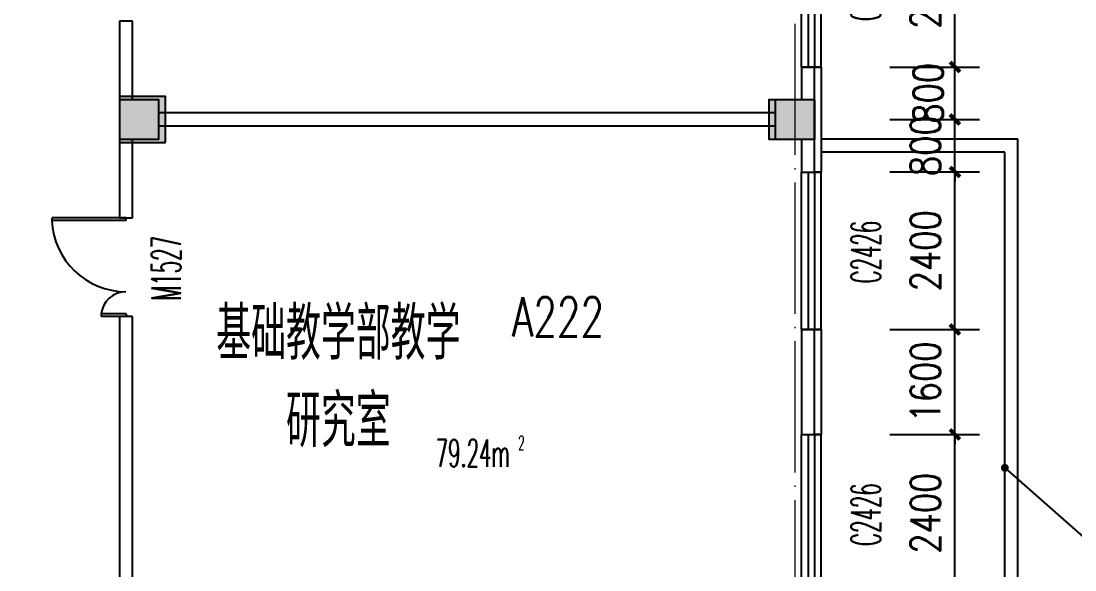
# Model space of a CAD drawing. Extents: x 1417642 to 3570900, y 124798 to 1191112.
# Drawn here: x 1455579 to 1471647, y 576907 to 585271 of the extents above; entities that cross this region are included whole.
import ezdxf

# ---------------------------------------------------------------- set-up
doc = ezdxf.new("R2010")
doc.units = 0
doc.header["$LTSCALE"] = 1000
doc.header["$MEASUREMENT"] = 0
doc.linetypes.add('DOTE', pattern=[2.42, 2, -0.2, 0.02, -0.2])
doc.layers.get('0').update_dxf_attribs({"linetype": 'CONTINUOUS'})
doc.layers.get('Defpoints').update_dxf_attribs({"linetype": 'CONTINUOUS'})
for name, color, linetype in [('colu', 2, 'CONTINUOUS'), ('COLUMN', 9, 'CONTINUOUS'), ('DOTE', 1, 'DOTE'), ('PUB_DIM', 3, 'CONTINUOUS'), ('PUB_HATCH', 8, 'CONTINUOUS'), ('PUB_TEXT', 40, 'CONTINUOUS'), ('SPACE', 7, 'CONTINUOUS'), ('SURFACE', 6, 'CONTINUOUS'), ('tiaozheng', 20, 'CONTINUOUS'), ('WALL', 4, 'CONTINUOUS'), ('WINDOW', 2, 'CONTINUOUS'), ('WINDOW_TEXT', 7, 'CONTINUOUS'), ('填充', 252, 'CONTINUOUS'), ('柱填充', 8, 'CONTINUOUS')]:
    doc.layers.add(name, color=color, linetype=linetype)
doc.styles.add('_TCH_SPACE', font='ROMANS', dxfattribs={"width": 0.7, "height": 5, "bigfont": 'Z'})
doc.styles.add('_TCH_WINDOW', font='ROMANS.shx', dxfattribs={"width": 0.7, "height": 400, "bigfont": 'Z.shx'})
doc.styles.add('DIM_FONT', font='SIMPLEX.shx', dxfattribs={"width": 0.8})
doc.styles.add('Z', font='ROMANS', dxfattribs={"width": 0.7, "bigfont": 'Z'})
doc.dimstyles.new('DIMN150', dxfattribs={"dimscale": 1.5, "dimtxt": 300, "dimasz": 100, "dimexe": 250, "dimexo": 300, "dimgap": 150, "dimtad": 1, "dimdec": 0, "dimzin": 0, "dimdsep": 46, "dimtxsty": 'DIM_FONT', "dimblk": 'ARCHTICK', "dimcen": 0.09, "dimdle": 1.5, "dimclrt": 7, "dimazin": 2, "dimtfac": 1, "dimtdec": 0, "dimtix": 1, "dimtmove": 2, "dimatfit": 3, "dimldrblk": 'ARCHTICK', "dimfxl": 1, "dimtolj": 1, "dimtzin": 0, "dimarcsym": 0})

# ---------------------------------------------------------------- blocks, each defined once
blk = doc.blocks.new('896')
at = {"layer": '柱填充'}
h = blk.add_hatch(color=256, dxfattribs=at)
h.paths.add_polyline_path([(1580873, 568265), (1580873, 568965), (1580273, 568965), (1580273, 568265)])
h.paths.add_polyline_path([(1572873, 568265), (1572873, 568965), (1572273, 568965), (1572273, 568265)])
h.paths.add_polyline_path([(1564873, 568265), (1564873, 568965), (1564273, 568965), (1564273, 568265)])
h.paths.add_polyline_path([(1556873, 568265), (1556873, 568965), (1556273, 568965), (1556273, 568265)])
h.paths.add_polyline_path([(1546873, 568265), (1546873, 568965), (1546273, 568965), (1546273, 568265)])
h.paths.add_polyline_path([(1536873, 568265), (1536873, 568965), (1536273, 568965), (1536273, 568265)])
h.paths.add_polyline_path([(1533273, 568265), (1533273, 568965), (1532673, 568965), (1532673, 568265)])
h.paths.add_polyline_path([(1523273, 568365), (1523273, 568965), (1522673, 568965), (1522673, 568365)])
h.paths.add_polyline_path([(1590123, 558965), (1589423, 558965), (1589423, 558365), (1590123, 558365)])
h.paths.add_polyline_path([(1580923, 558365), (1580923, 559065), (1580223, 559065), (1580223, 558365)])
h.paths.add_polyline_path([(1572923, 558365), (1572923, 559065), (1572223, 559065), (1572223, 558365)])
h.paths.add_polyline_path([(1564923, 558365), (1564923, 559065), (1564223, 559065), (1564223, 558365)])
h.paths.add_polyline_path([(1556923, 558365), (1556923, 559065), (1556223, 559065), (1556223, 558365)])
h.paths.add_polyline_path([(1546923, 558365), (1546923, 559065), (1546223, 559065), (1546223, 558365)])
h.paths.add_polyline_path([(1536873, 558365), (1536873, 558965), (1536273, 558965), (1536273, 558365)])
h.paths.add_polyline_path([(1533273, 558365), (1533273, 558965), (1532673, 558965), (1532673, 558365)])
h.paths.add_polyline_path([(1523372, 558965), (1522672, 558965), (1522672, 558365), (1523372, 558365)])
h.paths.add_polyline_path([(1590123, 554765), (1590123, 555365), (1589523, 555365), (1589523, 554765)])
h.paths.add_polyline_path([(1580873, 554765), (1580873, 555365), (1580273, 555365), (1580273, 554765)])
h.paths.add_polyline_path([(1572873, 554765), (1572873, 555365), (1572273, 555365), (1572273, 554765)])
h.paths.add_polyline_path([(1564873, 554765), (1564873, 555365), (1564273, 555365), (1564273, 554765)])
h.paths.add_polyline_path([(1556873, 554765), (1556873, 555365), (1556273, 555365), (1556273, 554765)])
h.paths.add_polyline_path([(1546873, 554765), (1546873, 555365), (1546273, 555365), (1546273, 554765)])
h.paths.add_polyline_path([(1536873, 554765), (1536873, 555365), (1536273, 555365), (1536273, 554765)])
h.paths.add_polyline_path([(1533273, 554765), (1533273, 555365), (1532673, 555365), (1532673, 554765)])
h.paths.add_polyline_path([(1523372, 555365), (1522672, 555365), (1522672, 554765), (1523372, 554765)])
h.paths.add_polyline_path([(1590123, 546765), (1590123, 547365), (1589523, 547365), (1589523, 546765)])
h.paths.add_polyline_path([(1580873, 546765), (1580873, 547365), (1580273, 547365), (1580273, 546765)])
h.paths.add_polyline_path([(1572873, 546765), (1572873, 547365), (1572273, 547365), (1572273, 546765)])
h.paths.add_polyline_path([(1564873, 546765), (1564873, 547365), (1564273, 547365), (1564273, 546765)])
h.paths.add_polyline_path([(1556873, 546765), (1556873, 547365), (1556273, 547365), (1556273, 546765)])
h.paths.add_polyline_path([(1546873, 546715), (1546873, 547415), (1546173, 547415), (1546173, 546715)])
h.paths.add_polyline_path([(1536973, 546715), (1536973, 547415), (1536273, 547415), (1536273, 546715)])
h.paths.add_polyline_path([(1533273, 546715), (1533273, 547415), (1532573, 547415), (1532573, 546715)])
h.paths.add_polyline_path([(1523372, 547365), (1522672, 547365), (1522672, 546765), (1523372, 546765)])
h.paths.add_polyline_path([(1546873, 539365), (1546173, 539365), (1546173, 538765), (1546873, 538765)])
h.paths.add_polyline_path([(1536973, 538715), (1536973, 539415), (1536273, 539415), (1536273, 538715)])
h.paths.add_polyline_path([(1533273, 538715), (1533273, 539415), (1532573, 539415), (1532573, 538715)])
h.paths.add_polyline_path([(1523372, 539365), (1522672, 539365), (1522672, 538765), (1523372, 538765)])
h.paths.add_polyline_path([(1546873, 531365), (1546173, 531365), (1546173, 530765), (1546873, 530765)])
h.paths.add_polyline_path([(1536973, 530715), (1536973, 531415), (1536273, 531415), (1536273, 530715)])
h.paths.add_polyline_path([(1533273, 530715), (1533273, 531415), (1532573, 531415), (1532573, 530715)])
h.paths.add_polyline_path([(1523372, 531365), (1522672, 531365), (1522672, 530765), (1523372, 530765)])
h.paths.add_polyline_path([(1546873, 523365), (1546173, 523365), (1546173, 522765), (1546873, 522765)])
h.paths.add_polyline_path([(1536973, 522715), (1536973, 523415), (1536273, 523415), (1536273, 522715)])
h.paths.add_polyline_path([(1533273, 522715), (1533273, 523415), (1532573, 523415), (1532573, 522715)])
h.paths.add_polyline_path([(1523372, 523365), (1522672, 523365), (1522672, 522765), (1523372, 522765)])
h.paths.add_polyline_path([(1546873, 515365), (1546173, 515365), (1546173, 514765), (1546873, 514765)])
h.paths.add_polyline_path([(1536973, 514715), (1536973, 515415), (1536273, 515415), (1536273, 514715)])
h.paths.add_polyline_path([(1533273, 514715), (1533273, 515415), (1532573, 515415), (1532573, 514715)])
h.paths.add_polyline_path([(1523372, 515365), (1522672, 515365), (1522672, 514765), (1523372, 514765)])
h.paths.add_polyline_path([(1546873, 507365), (1546173, 507365), (1546173, 506765), (1546873, 506765)])
h.paths.add_polyline_path([(1536973, 506715), (1536973, 507415), (1536273, 507415), (1536273, 506715)])
h.paths.add_polyline_path([(1533273, 506715), (1533273, 507415), (1532573, 507415), (1532573, 506715)])
h.paths.add_polyline_path([(1523372, 507365), (1522672, 507365), (1522672, 506765), (1523372, 506765)])
h.paths.add_polyline_path([(1546873, 499365), (1546173, 499365), (1546173, 498765), (1546873, 498765)])
h.paths.add_polyline_path([(1536973, 498715), (1536973, 499415), (1536273, 499415), (1536273, 498715)])
h.paths.add_polyline_path([(1533273, 498715), (1533273, 499415), (1532573, 499415), (1532573, 498715)])
h.paths.add_polyline_path([(1523372, 499365), (1522672, 499365), (1522672, 498765), (1523372, 498765)])
h.paths.add_polyline_path([(1546873, 490765), (1546873, 491365), (1546273, 491365), (1546273, 490765)])
h.paths.add_polyline_path([(1536873, 490765), (1536873, 491365), (1536273, 491365), (1536273, 490765)])
h.paths.add_polyline_path([(1533273, 490765), (1533273, 491365), (1532673, 491365), (1532673, 490765)])
h.paths.add_polyline_path([(1523273, 490765), (1523273, 491365), (1522673, 491365), (1522673, 490765)])
at = {"layer": 'colu'}
for points in [[(1536973, 530715), (1536973, 531415), (1536273, 531415), (1536273, 530715)], [(1546873, 531365), (1546173, 531365), (1546173, 530765), (1546873, 530765)]]:
    blk.add_lwpolyline(points, close=True, dxfattribs=at)
blk = doc.blocks.new('_ArchTick')
at = {"color": 0, "linetype": 'ByBlock', "const_width": 0.4}
blk.add_lwpolyline([(-0.5, -0.5), (0.5, 0.5)], dxfattribs=at)
blk = doc.blocks.new('*D2689')
at = {"layer": 'Defpoints', "color": 0}
for p in [(1468377, 578971), (1469817, 578971), (1468377, 576571)]:
    blk.add_point(p, dxfattribs=at)
at = {"layer": 'PUB_DIM', "color": 0, "lineweight": -2}
for p, q in [((1468827, 578971), (1470192, 578971)), ((1469817, 576569), (1469817, 578973)), ((1468827, 576571), (1470192, 576571))]:
    blk.add_line(p, q, dxfattribs=at)
at = {"layer": 'PUB_DIM', "color": 0, "lineweight": -2, "xscale": 150, "yscale": 150, "zscale": 150}
for p, rotation in [((1469817, 578971), 90), ((1469817, 576571), 270)]:
    blk.add_blockref('_ArchTick', p, dxfattribs=dict(at, rotation=rotation))
at = {"layer": 'PUB_DIM', "color": 7, "insert": (1469367, 577771), "char_height": 450, "attachment_point": 5, "rotation": 90, "style": 'DIM_FONT'}
blk.add_mtext('\\A1;2400', dxfattribs=at)
blk = doc.blocks.new('*D2690')
at = {"layer": 'Defpoints', "color": 0}
for p in [(1468377, 580571), (1469817, 580571), (1468377, 578971)]:
    blk.add_point(p, dxfattribs=at)
at = {"layer": 'PUB_DIM', "color": 0, "lineweight": -2}
for p, q in [((1469817, 580571), (1469817, 580721)), ((1468827, 580571), (1470192, 580571)), ((1469817, 578971), (1469817, 580571)), ((1468827, 578971), (1470192, 578971)), ((1469817, 578971), (1469817, 578821))]:
    blk.add_line(p, q, dxfattribs=at)
at = {"layer": 'PUB_DIM', "color": 0, "lineweight": -2, "xscale": 150, "yscale": 150, "zscale": 150}
for p, rotation in [((1469817, 580571), 270), ((1469817, 578971), 90)]:
    blk.add_blockref('_ArchTick', p, dxfattribs=dict(at, rotation=rotation))
at = {"layer": 'PUB_DIM', "color": 7, "insert": (1469367, 579771), "char_height": 450, "attachment_point": 5, "rotation": 90, "style": 'DIM_FONT'}
blk.add_mtext('\\A1;1600', dxfattribs=at)
blk = doc.blocks.new('*D2691')
at = {"layer": 'Defpoints', "color": 0}
for p in [(1468377, 582971), (1469817, 582971), (1468377, 580571)]:
    blk.add_point(p, dxfattribs=at)
at = {"layer": 'PUB_DIM', "color": 0, "lineweight": -2}
for p, q in [((1468827, 582971), (1470192, 582971)), ((1469817, 580569), (1469817, 582973)), ((1468827, 580571), (1470192, 580571))]:
    blk.add_line(p, q, dxfattribs=at)
at = {"layer": 'PUB_DIM', "color": 0, "lineweight": -2, "xscale": 150, "yscale": 150, "zscale": 150}
for p, rotation in [((1469817, 582971), 90), ((1469817, 580571), 270)]:
    blk.add_blockref('_ArchTick', p, dxfattribs=dict(at, rotation=rotation))
at = {"layer": 'PUB_DIM', "color": 7, "insert": (1469367, 581771), "char_height": 450, "attachment_point": 5, "rotation": 90, "style": 'DIM_FONT'}
blk.add_mtext('\\A1;2400', dxfattribs=at)
blk = doc.blocks.new('*D2692')
at = {"layer": 'Defpoints', "color": 0}
for p in [(1468377, 583771), (1469817, 583771), (1468377, 582971)]:
    blk.add_point(p, dxfattribs=at)
at = {"layer": 'PUB_DIM', "color": 0, "lineweight": -2}
for p, q in [((1469817, 583771), (1469817, 583921)), ((1468827, 583771), (1470192, 583771)), ((1469817, 582971), (1469817, 583771)), ((1468827, 582971), (1470192, 582971)), ((1469817, 582971), (1469817, 582821))]:
    blk.add_line(p, q, dxfattribs=at)
at = {"layer": 'PUB_DIM', "color": 0, "lineweight": -2, "xscale": 150, "yscale": 150, "zscale": 150}
for p, rotation in [((1469817, 583771), 270), ((1469817, 582971), 90)]:
    blk.add_blockref('_ArchTick', p, dxfattribs=dict(at, rotation=rotation))
at = {"layer": 'PUB_DIM', "color": 7, "insert": (1469367, 583371), "char_height": 450, "attachment_point": 5, "rotation": 90, "style": 'DIM_FONT'}
blk.add_mtext('\\A1;800', dxfattribs=at)
blk = doc.blocks.new('*D2693')
at = {"layer": 'Defpoints', "color": 0}
for p in [(1468377, 584571), (1469817, 584571), (1468377, 583771)]:
    blk.add_point(p, dxfattribs=at)
at = {"layer": 'PUB_DIM', "color": 0, "lineweight": -2}
for p, q in [((1468827, 584571), (1470192, 584571)), ((1469817, 583769), (1469817, 584573)), ((1468827, 583771), (1470192, 583771))]:
    blk.add_line(p, q, dxfattribs=at)
at = {"layer": 'PUB_DIM', "color": 0, "lineweight": -2, "xscale": 150, "yscale": 150, "zscale": 150}
for p, rotation in [((1469817, 584571), 90), ((1469817, 583771), 270)]:
    blk.add_blockref('_ArchTick', p, dxfattribs=dict(at, rotation=rotation))
at = {"layer": 'PUB_DIM', "color": 7, "insert": (1469410, 584171), "char_height": 450, "attachment_point": 5, "rotation": 90, "style": 'DIM_FONT'}
blk.add_mtext('\\A1;800', dxfattribs=at)
blk = doc.blocks.new('*D2694')
at = {"layer": 'Defpoints', "color": 0}
for p in [(1468377, 586971), (1469817, 586971), (1468377, 584571)]:
    blk.add_point(p, dxfattribs=at)
at = {"layer": 'PUB_DIM', "color": 0, "lineweight": -2}
for p, q in [((1469817, 584569), (1469817, 586973)), ((1468827, 586971), (1470192, 586971)), ((1468827, 584571), (1470192, 584571))]:
    blk.add_line(p, q, dxfattribs=at)
at = {"layer": 'PUB_DIM', "color": 0, "lineweight": -2, "xscale": 150, "yscale": 150, "zscale": 150}
for p, rotation in [((1469817, 586971), 90), ((1469817, 584571), 270)]:
    blk.add_blockref('_ArchTick', p, dxfattribs=dict(at, rotation=rotation))
at = {"layer": 'PUB_DIM', "color": 7, "insert": (1469367, 585771), "char_height": 450, "attachment_point": 5, "rotation": 90, "style": 'DIM_FONT'}
blk.add_mtext('\\A1;2400', dxfattribs=at)
blk = doc.blocks.new('_FZH')
blk.add_lwpolyline([(-0.5, -0.5), (0.5, -0.5), (0.5, 0.5), (-0.5, 0.5)], close=True)
at = {"layer": 'PUB_HATCH'}
blk.add_solid([(-0.5, -0.5), (0.5, -0.5), (-0.5, 0.5), (0.5, 0.5)], dxfattribs=at)
blk = doc.blocks.new('$TCHSYS$WIN2D')
for p, q in [((-0.5, 0.5), (0.5, 0.5)), ((-0.5, 0.5), (-0.5, -0.5)), ((0.5, 0.5), (0.5, -0.5)), ((0.5, 0.1667), (-0.5, 0.1667)), ((0.5, -0.1667), (-0.5, -0.1667)), ((-0.5, -0.5), (0.5, -0.5))]:
    blk.add_line(p, q)
blk = doc.blocks.new('$DorLib2D$00000225')
at = {"color": 0}
for p, q in [((0.475, -0.001), (0.475, 0.752)), ((0.475, 0.752), (0.5, 0.752)), ((0.5, -0.001), (0.5, 0.752)), ((-0.5, 0), (-0.5, 0.252)), ((-0.475, 0.252), (-0.5, 0.252)), ((-0.475, 0), (-0.475, 0.252)), ((-0.475, 0), (-0.5, 0)), ((0.475, -0.001), (0.5, -0.001))]:
    blk.add_line(p, q, dxfattribs=at)
for centre, radius, start, end in [((0.505, -0.002), 0.755, 92.2493, 179.7238), ((-0.501, 0.003), 0.251, 359.7899, 84.0974)]:
    blk.add_arc(centre, radius, start, end, dxfattribs=at)

msp = doc.modelspace()

# ---------------------------------------------------------------- linework, layer by layer
at = {"layer": 'DOTE', "lineweight": 0, "elevation": 0}
msp.add_lwpolyline([(1467378.7, 626370.9), (1467378.7, 515570.4)], dxfattribs=at)
at = {"layer": 'PUB_TEXT'}
msp.add_line((1470578.7, 578462.9), (1472219.4, 577013.5), dxfattribs=at)
at = {"layer": 'PUB_TEXT', "const_width": 60}
msp.add_lwpolyline([(1470552.4, 578477.3, 1), (1470605, 578448.4, 1)], format="xyb", close=True, dxfattribs=at)
at = {"layer": 'SURFACE'}
for p, q in [((1467778.7, 584570.9), (1467678.7, 584570.9)), ((1467778.7, 584570.9), (1467778.7, 583770.9)), ((1467778.7, 583770.9), (1467778.7, 582970.9)), ((1467778.7, 582970.9), (1467678.7, 582970.9)), ((1467778.7, 580570.9), (1467678.7, 580570.9)), ((1467778.7, 580570.9), (1467778.7, 578970.9)), ((1467778.7, 578970.9), (1467678.7, 578970.9))]:
    msp.add_line(p, q, dxfattribs=at)
at = {"layer": 'tiaozheng', "color": 2}
for p, q in [((1470778.7, 583470.9, 0), (1467778.7, 583470.9, 0)), ((1470778.7, 572070.9), (1470778.7, 583470.9, 0)), ((1470578.7, 583270.9, 0), (1467778.7, 583270.9, 0)), ((1470578.7, 572270.9, 0), (1470578.7, 583270.9, 0))]:
    msp.add_line(p, q, dxfattribs=at)
at = {"layer": 'WALL'}
for p, q in [((1457278.7, 585270.9), (1457078.7, 585270.9)), ((1457078.7, 585270.9), (1457078.7, 584070.9)), ((1457278.7, 584070.9), (1457278.7, 585270.9)), ((1467678.7, 584570.9), (1467478.7, 584570.9)), ((1467478.7, 584570.9), (1467478.7, 584070.9)), ((1467678.7, 584070.9), (1467678.7, 584570.9)), ((1467078.7, 583870.9), (1457678.7, 583870.9)), ((1467078.7, 583670.9), (1457678.7, 583670.9)), ((1457078.7, 583470.9), (1457078.7, 582270.9)), ((1457278.7, 582270.9), (1457278.7, 583470.9)), ((1467478.7, 583470.9), (1467478.7, 582970.9)), ((1467678.7, 582970.9), (1467678.7, 583470.9)), ((1467478.7, 582970.9), (1467678.7, 582970.9)), ((1457078.7, 582270.9), (1457278.7, 582270.9)), ((1457278.7, 580770.9), (1457078.7, 580770.9)), ((1457078.7, 580770.9), (1457078.7, 576070.9)), ((1457278.7, 576070.9), (1457278.7, 580770.9)), ((1467478.7, 580570.9), (1467478.7, 578970.9)), ((1467678.7, 580570.9), (1467478.7, 580570.9)), ((1467678.7, 578970.9), (1467678.7, 580570.9)), ((1467478.7, 578970.9), (1467678.7, 578970.9))]:
    msp.add_line(p, q, dxfattribs=at)

# ---------------------------------------------------------------- block references
at = {"layer": 'COLUMN', "lineweight": 0, "xscale": 600, "yscale": 600, "zscale": 600}
for p in [(1457378.7, 583770.9, 0), (1467378.7, 583770.9, 0)]:
    msp.add_blockref('_FZH', p, dxfattribs=at)
at = {"layer": 'tiaozheng'}
msp.add_blockref('896', (-79194.1, 52705.8, 0), dxfattribs=at)
at = {"layer": 'WINDOW', "color": 2}
ref = msp.add_blockref('$TCHSYS$WIN2D', (1467628.7, 585770.9), dxfattribs=dict(at, xscale=-2400, yscale=-300, zscale=-2400, rotation=270))
ref.add_attrib('A', 'C2426', (1468681.6, 585272.1), dxfattribs={"layer": 'WINDOW_TEXT', "color": 2, "height": 446.25, "rotation": 90, "style": '_TCH_WINDOW', "width": 0.494118})
ref = msp.add_blockref('$TCHSYS$WIN2D', (1467628.7, 581770.9), dxfattribs=dict(at, xscale=-2400, yscale=-300, zscale=-2400, rotation=270))
ref.add_attrib('A', 'C2426', (1468681.6, 581272.1), dxfattribs={"layer": 'WINDOW_TEXT', "color": 2, "height": 446.25, "rotation": 90, "style": '_TCH_WINDOW', "width": 0.494118})
at = {"layer": 'WINDOW', "lineweight": 0}
ref = msp.add_blockref('$DorLib2D$00000225', (1457178.7, 581520.9), dxfattribs=dict(at, xscale=1500, yscale=1500, zscale=1500, rotation=90))
ref.add_attrib('A', 'M1527', (1458014.3, 581011.6), dxfattribs={"layer": 'WINDOW_TEXT', "lineweight": 0, "height": 446.25, "rotation": 90, "style": '_TCH_WINDOW', "width": 0.494118})
at = {"layer": 'WINDOW', "color": 2}
ref = msp.add_blockref('$TCHSYS$WIN2D', (1467628.7, 577770.9), dxfattribs=dict(at, xscale=-2400, yscale=-300, zscale=-2400, rotation=270))
ref.add_attrib('A', 'C2426', (1468681.6, 577272.1), dxfattribs={"layer": 'WINDOW_TEXT', "color": 2, "height": 446.25, "rotation": 90, "style": '_TCH_WINDOW', "width": 0.494118})

# ---------------------------------------------------------------- texts
at = {"layer": 'PUB_TEXT', "color": 1, "lineweight": 60, "style": 'Z', "width": 0.7}
msp.add_text('A222', height=600, dxfattribs=at).set_placement((1463064.9, 580463.2))
at = {"layer": 'SPACE', "style": '_TCH_SPACE', "width": 0.525}
for s, height, p in [('2', 210, (1463160.8, 578739, 0)), ('79.24m', 420, (1461900.8, 578476.5, 0))]:
    msp.add_text(s, height=height, dxfattribs=at).set_placement(p)
at = {"layer": '填充', "insert": (1460416, 580911.1), "char_height": 800, "width": 4229.068, "attachment_point": 2, "style": '_TCH_WINDOW'}
msp.add_mtext('{\\C2;基础教学部教学研究室}', dxfattribs=at)

# ---------------------------------------------------------------- dimensions: what is measured, and where the dimension line sits
at = {"layer": 'PUB_DIM'}
for p1, p2, picture, middle in [((1468377.5, 584570.9), (1468377.5, 586970.9), '*D2694', (1469367.5, 585770.9)), ((1468377.5, 582970.9), (1468377.5, 583770.9), '*D2692', (1469367.5, 583370.9)), ((1468377.5, 580570.9), (1468377.5, 582970.9), '*D2691', (1469367.5, 581770.9)), ((1468377.5, 578970.9), (1468377.5, 580570.9), '*D2690', (1469367.5, 579770.9)), ((1468377.5, 576570.9), (1468377.5, 578970.9), '*D2689', (1469367.5, 577770.9))]:
    dim = msp.add_aligned_dim(p1=p1, p2=p2, distance=-1440, dimstyle='DIMN150', dxfattribs=at)
    dim.commit()
    dim.dimension.update_dxf_attribs({"geometry": picture, "text_midpoint": middle})
dim = msp.add_linear_dim(base=(1469817.5, 584570.9), p1=(1468377.5, 583770.9), p2=(1468377.5, 584570.9), angle=90, dimstyle='DIMN150', dxfattribs=at)
dim.commit()
dim.dimension.update_dxf_attribs({"geometry": '*D2693', "text_midpoint": (1469410.1, 584170.9), "dimtype": 129})

doc.saveas('drawing.dxf')
